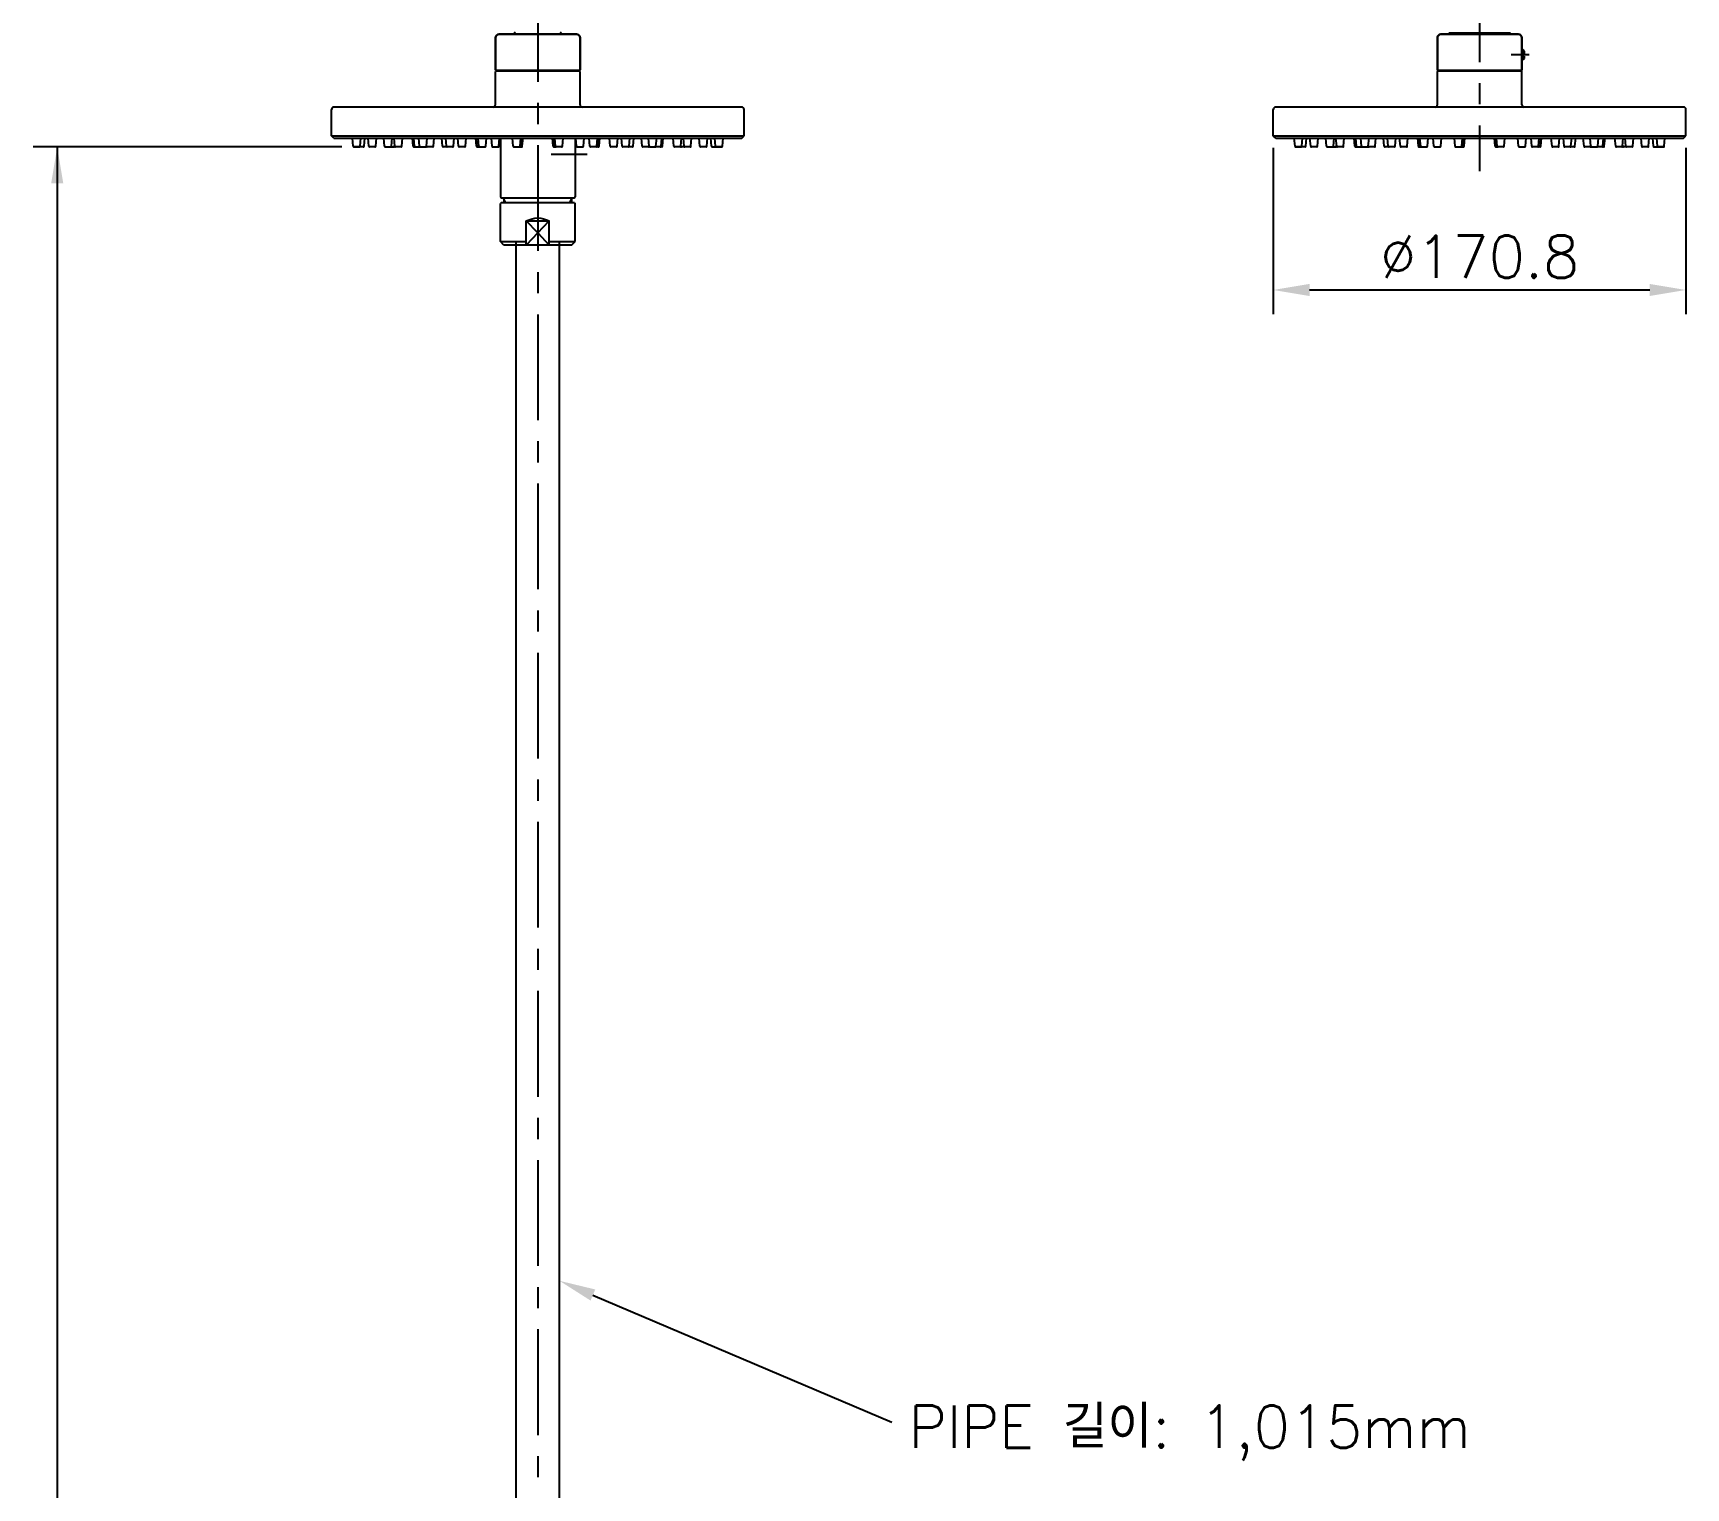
# Model space of a CAD drawing. Extents: x 11840 to 12260, y 2054 to 2648.
# Drawn here: x 11954 to 12090.8, y 2325.7 to 2446.1 of the extents above; entities that cross this region are included whole.
import ezdxf

# ---------------------------------------------------------------- set-up
doc = ezdxf.new("R2010")
doc.units = 0
doc.header["$LTSCALE"] = 7
doc.header["$MEASUREMENT"] = 0
doc.linetypes.add('CENTER', pattern=[2, 1.25, -0.25, 0.25, -0.25])
doc.layers.get('0').update_dxf_attribs({"color": 2, "linetype": 'CONTINUOUS'})
for name, color, linetype in [('CENTER', 1, 'CENTER'), ('CL', 1, 'CENTER'), ('D', 2, 'CONTINUOUS'), ('DWG', 7, 'CONTINUOUS'), ('细实线', 4, 'CONTINUOUS')]:
    doc.layers.add(name, color=color, linetype=linetype)
doc.layers.add('粗实线', color=7, linetype='CONTINUOUS', lineweight=30)
doc.styles.add('GHS', font='ROMANS.shx', dxfattribs={"bigfont": 'GHS.shx'})

msp = doc.modelspace()

# ---------------------------------------------------------------- linework, layer by layer
at = {"color": 7, "linetype": 'Continuous'}
for p, q in [((11992.24887990979, 2440.209691924772), (11992.24887990979, 2442.949691924772)), ((11992.30887990979, 2443.009691924772), (11999.18887990979, 2443.009691924772)), ((11992.74887990979, 2443.009691924772), (11992.74887990979, 2443.035827671226)), ((11998.74887990979, 2443.009691924772), (11998.74887990979, 2443.035827671226)), ((11999.24887990979, 2440.209691924772), (11999.24887990979, 2442.949691924772)), ((12070.22216157075, 2440.209691924772), (12070.22216157075, 2442.949691924771)), ((12070.28216157075, 2443.009691924772), (12077.16216157075, 2443.009691924772)), ((12070.72216157075, 2443.009691924772), (12070.72216157075, 2443.035827671225)), ((12076.72216157075, 2443.009691924772), (12076.72216157075, 2443.035827671225)), ((12077.22216157075, 2440.209691924772), (12077.22216157075, 2442.949691924771)), ((12012.62887990979, 2440.009691924772), (11978.86887990979, 2440.009691924772)), ((12090.60216157075, 2440.009691924772), (12056.84216157075, 2440.009691924772)), ((11978.66887990979, 2437.629691924772), (11978.66887990979, 2439.809691924772)), ((12012.82887990979, 2437.629691924772), (12012.82887990979, 2439.809691924772)), ((12056.64216157075, 2437.629691924772), (12056.64216157075, 2439.809691924772)), ((12090.80216157075, 2437.629691924772), (12090.80216157075, 2439.809691924772)), ((11978.66887990979, 2437.629691924772), (12012.82887990979, 2437.629691924772)), ((11978.86887990979, 2437.429691924773), (11978.66887990979, 2437.629691924772)), ((11978.86887990979, 2437.429691924773), (12012.62887990979, 2437.429691924765)), ((11980.46408809835, 2436.764462580212), (11980.40588807205, 2437.429691924772)), ((11981.03367172123, 2436.764462580212), (11981.09187174753, 2437.429691924772)), ((11981.36145770996, 2436.764462578172), (11981.41965773643, 2437.429691924772)), ((11981.76090623486, 2436.764462566132), (11981.70270620733, 2437.429691924772)), ((11982.33048985528, 2436.764462566132), (11982.3886898828, 2437.429691924771)), ((11983.0710273314, 2436.764462576652), (11983.01282730479, 2437.429691924771)), ((11983.64061095365, 2436.764462576652), (11983.69881098026, 2437.429691924771)), ((11983.91559394295, 2436.764462567812), (11983.85739391557, 2437.429691924771)), ((11984.48517756368, 2436.764462567812), (11984.54337759104, 2437.429691924771)), ((11985.42712901046, 2436.764462493532), (11985.36892897659, 2437.429691924771)), ((11985.54717134848, 2436.764462536072), (11985.48897131832, 2437.429691924771)), ((11985.96408809835, 2436.764462580212), (11985.90588807205, 2437.429691924771)), ((11986.53367172123, 2436.764462580212), (11986.59187174753, 2437.429691924771)), ((11987.10659182286, 2436.764462570832), (11987.16479184997, 2437.42969192477)), ((11987.85457024538, 2436.764462469112), (11987.79637020936, 2437.42969192477)), ((11988.1866658932, 2436.764462528093), (11988.12846586234, 2437.42969192477)), ((11988.75624950696, 2436.764462528093), (11988.81444953781, 2437.42969192477)), ((11989.18557022766, 2436.764462577133), (11989.12737020109, 2437.42969192477)), ((11989.75515385, 2436.764462577133), (11989.81335387657, 2437.42969192477)), ((11990.6805452173, 2436.764462310492), (11990.6223451674, 2437.42969192477)), ((11990.71408811494, 2436.764462389512), (11990.65588807196, 2437.42969192477)), ((11990.86789402697, 2436.764462506632), (11990.80969399425, 2437.42969192477)), ((11991.437477637, 2436.764462506632), (11991.49567766973, 2437.42969192477)), ((11991.96408809835, 2436.764462580212), (11991.90588807205, 2437.42969192477)), ((11992.53367172123, 2436.764462580212), (11992.59187174753, 2437.429691924769)), ((11993.71408811494, 2436.764462389512), (11993.65588807196, 2437.429691924769)), ((11994.28367170446, 2436.764462389512), (11994.34187174743, 2437.429691924769)), ((11994.35134789756, 2436.764462232471), (11994.40954795427, 2437.429691924769)), ((11994.38401399872, 2436.764462184772), (11994.4422140596, 2437.429691924769)), ((11994.40209428286, 2436.764462174112), (11994.46029434468, 2437.429691924769)), ((11994.46574473561, 2436.764462162792), (11994.52394479842, 2437.429691924769)), ((11997.03201508664, 2436.764462130212), (11996.97381502098, 2437.429691924769)), ((11997.09566554006, 2436.764462133832), (11997.03746547471, 2437.429691924769)), ((11997.11374582508, 2436.764462134672), (11997.0555457598, 2437.429691924769)), ((11997.1464119296, 2436.764462143972), (11997.08821186514, 2437.429691924769)), ((11997.2140881269, 2436.764462252812), (11997.15588807196, 2437.429691924769)), ((11997.7836716925, 2436.764462252812), (11997.84187174743, 2437.429691924769)), ((11998.96408809835, 2436.764462580212), (11998.90588807205, 2437.429691924769)), ((11999.53367172123, 2436.764462580212), (11999.59187174753, 2437.429691924768)), ((12000.06028219012, 2436.764462418592), (12000.00208214968, 2437.429691924768)), ((12000.62986578471, 2436.764462418592), (12000.68806582516, 2437.429691924768)), ((12000.7836716925, 2436.764462252812), (12000.84187174743, 2437.429691924768)), ((12000.81721459088, 2436.764462181952), (12000.87541465201, 2437.429691924768)), ((12001.74260597144, 2436.764462553971), (12001.68440594284, 2437.429691924768)), ((12002.31218958973, 2436.764462553971), (12002.37038961831, 2437.429691924767)), ((12002.74151031894, 2436.764462453952), (12002.68331028159, 2437.429691924768)), ((12003.31109391974, 2436.764462453952), (12003.36929395708, 2437.429691924767)), ((12003.64318956204, 2436.764462331992), (12003.70138961006, 2437.429691924767)), ((12004.39116799898, 2436.764462542992), (12004.33296796944, 2437.429691924767)), ((12004.96408809835, 2436.764462580212), (12004.90588807205, 2437.429691924767)), ((12005.53367172123, 2436.764462580212), (12005.59187174753, 2437.429691924767)), ((12005.95058846498, 2436.764462468052), (12006.00878850108, 2437.429691924767)), ((12006.07063079936, 2436.764462383952), (12006.12883084282, 2437.429691924767)), ((12007.0125822584, 2436.764462537492), (12006.95438222836, 2437.429691924767)), ((12007.5821658738, 2436.764462537492), (12007.64036590383, 2437.429691924766)), ((12007.8571488666, 2436.764462566932), (12007.79894883914, 2437.429691924766)), ((12008.42673248716, 2436.764462566932), (12008.48493251462, 2437.429691924766)), ((12009.1672699671, 2436.764462532273), (12009.1090699366, 2437.429691924766)), ((12009.7368535816, 2436.764462532273), (12009.79505361208, 2437.429691924766)), ((12010.1363021111, 2436.764462559292), (12010.07810208297, 2437.429691924766)), ((12010.46408809835, 2436.764462580212), (12010.40588807205, 2437.429691924766)), ((12011.03367172123, 2436.764462580212), (12011.09187174753, 2437.429691924766)), ((12012.62887990979, 2437.429691924773), (12012.82887990979, 2437.629691924772)), ((12056.84216157075, 2437.429691924772), (12056.64216157075, 2437.629691924772)), ((12056.64216157075, 2437.629691924772), (12090.80216157075, 2437.629691924772)), ((12056.84216157075, 2437.429691924772), (12090.60216157075, 2437.429691924765)), ((12058.43736975931, 2436.764462580212), (12058.37916973301, 2437.429691924771)), ((12059.00695338219, 2436.764462580212), (12059.06515340849, 2437.429691924771)), ((12059.33473937092, 2436.764462578171), (12059.39293939739, 2437.429691924771)), ((12059.73418789582, 2436.764462566131), (12059.67598786829, 2437.429691924771)), ((12060.30377151624, 2436.764462566131), (12060.36197154376, 2437.429691924771)), ((12061.04430899236, 2436.764462576652), (12060.98610896576, 2437.429691924771)), ((12061.61389261462, 2436.764462576652), (12061.67209264122, 2437.429691924771)), ((12061.88887560392, 2436.764462567812), (12061.83067557653, 2437.429691924771)), ((12062.45845922464, 2436.764462567812), (12062.516659252, 2437.429691924771)), ((12063.40041067142, 2436.764462493532), (12063.34221063755, 2437.429691924771)), ((12063.52045300944, 2436.764462536072), (12063.46225297928, 2437.429691924771)), ((12063.93736975931, 2436.764462580212), (12063.87916973301, 2437.429691924771)), ((12064.50695338219, 2436.764462580212), (12064.56515340849, 2437.429691924771)), ((12065.07987348382, 2436.764462570832), (12065.13807351093, 2437.42969192477)), ((12065.82785190634, 2436.764462469112), (12065.76965187032, 2437.42969192477)), ((12066.15994755416, 2436.764462528092), (12066.1017475233, 2437.42969192477)), ((12066.72953116792, 2436.764462528092), (12066.78773119877, 2437.42969192477)), ((12067.15885188862, 2436.764462577132), (12067.10065186205, 2437.42969192477)), ((12067.72843551096, 2436.764462577132), (12067.78663553753, 2437.429691924769)), ((12068.65382687826, 2436.764462310492), (12068.59562682836, 2437.429691924769)), ((12068.6873697759, 2436.764462389511), (12068.62916973292, 2437.429691924769)), ((12068.84117568794, 2436.764462506632), (12068.78297565521, 2437.429691924769)), ((12069.41075929796, 2436.764462506632), (12069.46895933069, 2437.429691924769)), ((12069.93736975931, 2436.764462580212), (12069.87916973301, 2437.429691924769)), ((12070.50695338219, 2436.764462580212), (12070.56515340849, 2437.429691924769)), ((12071.6873697759, 2436.764462389511), (12071.62916973292, 2437.429691924769)), ((12072.25695336542, 2436.764462389511), (12072.3151534084, 2437.429691924769)), ((12072.32462955852, 2436.764462232471), (12072.38282961524, 2437.429691924769)), ((12072.35729565968, 2436.764462184771), (12072.41549572056, 2437.429691924769)), ((12072.37537594382, 2436.764462174112), (12072.43357600565, 2437.429691924769)), ((12072.43902639658, 2436.764462162792), (12072.49722645939, 2437.429691924769)), ((12075.0052967476, 2436.764462130212), (12074.94709668194, 2437.429691924769)), ((12075.06894720102, 2436.764462133832), (12075.01074713567, 2437.429691924769)), ((12075.08702748604, 2436.764462134672), (12075.02882742076, 2437.429691924769)), ((12075.11969359056, 2436.764462143971), (12075.0614935261, 2437.429691924768)), ((12075.18736978786, 2436.764462252812), (12075.12916973292, 2437.429691924769)), ((12075.75695335346, 2436.764462252812), (12075.8151534084, 2437.429691924768)), ((12076.93736975931, 2436.764462580212), (12076.87916973301, 2437.429691924768)), ((12077.50695338219, 2436.764462580212), (12077.56515340849, 2437.429691924767)), ((12078.03356385108, 2436.764462418591), (12077.97536381064, 2437.429691924767)), ((12078.60314744568, 2436.764462418591), (12078.66134748612, 2437.429691924767)), ((12078.75695335346, 2436.764462252812), (12078.8151534084, 2437.429691924767)), ((12078.79049625184, 2436.764462181952), (12078.84869631297, 2437.429691924767)), ((12079.7158876324, 2436.764462553971), (12079.6576876038, 2437.429691924767)), ((12080.2854712507, 2436.764462553971), (12080.34367127928, 2437.429691924767)), ((12080.7147919799, 2436.764462453952), (12080.65659194256, 2437.429691924767)), ((12081.2843755807, 2436.764462453952), (12081.34257561804, 2437.429691924767)), ((12081.616471223, 2436.764462331991), (12081.67467127102, 2437.429691924767)), ((12082.36444965994, 2436.764462542992), (12082.3062496304, 2437.429691924767)), ((12082.93736975931, 2436.764462580212), (12082.87916973301, 2437.429691924767)), ((12083.50695338219, 2436.764462580212), (12083.56515340849, 2437.429691924767)), ((12083.92387012594, 2436.764462468052), (12083.98207016204, 2437.429691924767)), ((12084.04391246032, 2436.764462383951), (12084.10211250378, 2437.429691924767)), ((12084.98586391936, 2436.764462537491), (12084.92766388932, 2437.429691924767)), ((12085.55544753476, 2436.764462537491), (12085.61364756479, 2437.429691924766)), ((12085.83043052756, 2436.764462566932), (12085.7722305001, 2437.429691924766)), ((12086.40001414812, 2436.764462566932), (12086.45821417558, 2437.429691924766)), ((12087.14055162806, 2436.764462532272), (12087.08235159756, 2437.429691924766)), ((12087.71013524256, 2436.764462532272), (12087.76833527304, 2437.429691924765)), ((12088.10958377206, 2436.764462559292), (12088.05138374393, 2437.429691924765)), ((12088.43736975931, 2436.764462580212), (12088.37916973301, 2437.429691924765)), ((12089.00695338219, 2436.764462580212), (12089.06515340849, 2437.429691924765)), ((12090.60216157075, 2437.429691924772), (12090.80216157075, 2437.629691924772)), ((11981.30171484936, 2436.709691924772), (11980.52385978014, 2436.709691924772)), ((11980.52385978004, 2436.709691924772), (11980.97390003935, 2436.709691924772)), ((11982.27070024096, 2436.709691924772), (11981.82069584916, 2436.709691924772)), ((11983.13080174432, 2436.709691924772), (11983.8386773997, 2436.709691924772)), ((11983.89841680208, 2436.764462540872), (11983.9070053737, 2436.862630363632)), ((11984.42538560228, 2436.709691924772), (11983.97549211758, 2436.709691924772)), ((11985.48738274066, 2436.709691924772), (11986.01048362748, 2436.709691924772)), ((11986.02385978023, 2436.709691924772), (11986.47390003935, 2436.709691924772)), ((11987.0468496967, 2436.709691924772), (11986.59685908614, 2436.709691924772)), ((11988.69649229208, 2436.709691924772), (11987.91482170476, 2436.709691924772)), ((11989.69536553156, 2436.709691924772), (11989.24540119202, 2436.709691924772)), ((11990.74056395746, 2436.709691924772), (11991.37769546158, 2436.709691924772)), ((11992.02385978023, 2436.709691924772), (11992.47390003935, 2436.709691924772)), ((11992.52435503435, 2436.731178183032), (11992.52406827945, 2436.731157448013)), ((11993.77385978014, 2436.709691924772), (11994.40588110176, 2436.709691924772)), ((11997.17519710278, 2436.709691924772), (11997.09227990082, 2436.709691924772)), ((11997.7238018717, 2436.709691924772), (11997.18708784226, 2436.709691924772)), ((11999.02385978023, 2436.709691924772), (11999.47390003935, 2436.709691924772)), ((12000.75745419372, 2436.709691924772), (12000.12010411662, 2436.709691924772)), ((12002.25240697244, 2436.709691924772), (12001.80238858872, 2436.709691924772)), ((12003.58345931958, 2436.709691924772), (12002.80178401892, 2436.709691924772)), ((12004.9010128504, 2436.709691924772), (12004.45090676394, 2436.709691924772)), ((12005.02385978023, 2436.709691924772), (12005.47390003935, 2436.709691924772)), ((12006.0107972477, 2436.709691924772), (12005.48727619192, 2436.709691924772)), ((12007.52239419566, 2436.709691924772), (12007.07251151056, 2436.709691924772)), ((12007.59934302296, 2436.764462476532), (12007.59075444571, 2436.862630363632)), ((12008.36695184306, 2436.709691924772), (12007.65947748684, 2436.709691924772)), ((12009.67705769804, 2436.709691924772), (12009.22707109606, 2436.709691924772)), ((12010.19630885174, 2436.709691924772), (12010.97390003926, 2436.709691924772)), ((12010.97390003935, 2436.709691924772), (12010.52385978023, 2436.709691924772)), ((12059.27499651032, 2436.709691924772), (12058.4971414411, 2436.709691924772)), ((12058.497141441, 2436.709691924772), (12058.94718170031, 2436.709691924772)), ((12060.24398190192, 2436.709691924772), (12059.79397751012, 2436.709691924772)), ((12061.10408340528, 2436.709691924772), (12061.81195906066, 2436.709691924772)), ((12061.87169846304, 2436.764462540871), (12061.88028703466, 2436.862630363632)), ((12062.39866726324, 2436.709691924772), (12061.94877377854, 2436.709691924772)), ((12063.46066440162, 2436.709691924772), (12063.98376528844, 2436.709691924772)), ((12063.99714144119, 2436.709691924772), (12064.44718170031, 2436.709691924772)), ((12065.02013135766, 2436.709691924772), (12064.5701407471, 2436.709691924772)), ((12066.66977395304, 2436.709691924772), (12065.88810336572, 2436.709691924772)), ((12067.66864719252, 2436.709691924772), (12067.21868285298, 2436.709691924772)), ((12068.71384561842, 2436.709691924772), (12069.35097712254, 2436.709691924772)), ((12069.99714144119, 2436.709691924772), (12070.44718170031, 2436.709691924772)), ((12070.49763669531, 2436.731178183031), (12070.49734994041, 2436.731157448012)), ((12071.7471414411, 2436.709691924772), (12072.37916276272, 2436.709691924772)), ((12075.14847876374, 2436.709691924772), (12075.06556156178, 2436.709691924772)), ((12075.69708353266, 2436.709691924772), (12075.16036950322, 2436.709691924772)), ((12076.99714144119, 2436.709691924772), (12077.44718170031, 2436.709691924772)), ((12078.73073585468, 2436.709691924772), (12078.09338577758, 2436.709691924772)), ((12080.2256886334, 2436.709691924772), (12079.77567024968, 2436.709691924772)), ((12081.55674098054, 2436.709691924772), (12080.77506567988, 2436.709691924772)), ((12082.87429451136, 2436.709691924772), (12082.4241884249, 2436.709691924772)), ((12082.99714144119, 2436.709691924772), (12083.44718170031, 2436.709691924772)), ((12083.98407890866, 2436.709691924772), (12083.46055785288, 2436.709691924772)), ((12085.49567585662, 2436.709691924772), (12085.04579317152, 2436.709691924772)), ((12085.57262468392, 2436.764462476532), (12085.56403610668, 2436.862630363632)), ((12086.34023350402, 2436.709691924772), (12085.6327591478, 2436.709691924772)), ((12087.650339359, 2436.709691924772), (12087.20035275702, 2436.709691924772)), ((12088.1695905127, 2436.709691924772), (12088.94718170022, 2436.709691924772)), ((12088.94718170031, 2436.709691924772), (12088.49714144119, 2436.709691924772)), ((11992.70887990979, 2432.089691924788), (11992.64887990979, 2432.029691924788)), ((11992.64887990979, 2428.889691924788), (11992.64887990979, 2432.029691924788)), ((11998.78887990979, 2432.089691924788), (11992.70887990979, 2432.089691924788)), ((11998.78887990979, 2432.089691924788), (11998.84887990979, 2432.029691924788)), ((11998.84887990979, 2428.889691924788), (11998.84887990979, 2432.029691924788)), ((11992.94887990979, 2428.589691924788), (11992.64887990979, 2428.889691924787)), ((11992.64887990979, 2428.889691924788), (11994.79625196563, 2428.889691924788)), ((11998.54887990979, 2428.589691924788), (11992.94887990979, 2428.589691924788)), ((11998.54887990979, 2428.589691924788), (11995.74887990979, 2428.589691924788)), ((11996.70150785395, 2428.889691924788), (11998.84887990979, 2428.889691924788)), ((11998.54887990979, 2428.589691924788), (11998.84887990979, 2428.889691924787))]:
    msp.add_line(p, q, dxfattribs=at)
for p, q in [((11979.52385978023, 2436.709691924771), (11953.96212426223, 2436.709691924772)), ((11955.96212426223, 2436.709691924772), (11955.96212426223, 2148.074099307911))]:
    msp.add_line(p, q)
at = {"lineweight": -3, "ltscale": 2}
for p, q in [((11993.08887990979, 2432.089691924786), (11992.94887990979, 2432.389691924785)), ((11998.40887990979, 2432.089691924786), (11998.54887990979, 2432.389691924785))]:
    msp.add_line(p, q, dxfattribs=at)
at = {"ltscale": 0.5}
msp.add_lwpolyline([(12000.30954386776, 2341.694141958583), (12025.07254363116, 2331.16167679228)], dxfattribs=at)
at = {"color": 7, "linetype": 'Continuous'}
for centre, radius, start, end in [((11995.74887991005, 2444.55787739334), 2.500000000244, 138.3335215782154, 143.7592027420924), ((11995.74887991005, 2444.55787739334), 2.500000000244, 36.24079725790764, 41.66647842178463), ((11992.30887990979, 2442.949691924772), 0.06, 90, 180), ((11999.18887990979, 2442.949691924772), 0.06, 0, 90), ((12070.28216157075, 2442.949691924771), 0.06, 90, 180), ((12077.16216157075, 2442.949691924771), 0.06, 0, 90), ((11978.86887990979, 2439.809691924772), 0.2, 90, 180), ((11992.04887990979, 2440.209691924772), 0.2, 270, 0), ((11999.44887990979, 2440.209691924772), 0.2, 180, 270), ((12012.62887990979, 2439.809691924772), 0.2, 0, 90), ((12056.84216157075, 2439.809691924772), 0.2, 90, 180), ((12070.02216157075, 2440.209691924772), 0.2, 270, 0), ((12077.42216157075, 2440.209691924772), 0.2, 180, 270), ((12090.60216157075, 2439.809691924772), 0.2, 0, 90), ((11980.52385978023, 2436.769691924772), 0.06, 184.9999999987174, 269.9999998204803), ((11980.97390003935, 2436.769691924772), 0.06, 270.0000001794675, 355.0000000012826), ((11981.30168602826, 2436.769691924773), 0.06, 270, 354.9999980387975), ((11981.8206779155, 2436.769691924773), 0.06, 185.0000134977001, 270), ((11982.27071817462, 2436.769691924773), 0.06, 270, 354.9999865022999), ((11983.13079901298, 2436.769691924773), 0.06, 185.0000034186968, 270), ((11983.5808392721, 2436.769691924773), 0.06, 270, 354.9999965813032), ((11983.83864512364, 2436.769691924773), 0.06, 270, 354.9999622786951), ((11983.97536562376, 2436.769691924773), 0.06, 185.0000118867031, 270), ((11984.42540588288, 2436.769691924773), 0.06, 270, 354.9999881132969), ((11985.48690068476, 2436.769691924773), 0.06, 185.000083085994, 270), ((11985.6069430265, 2436.769691924773), 0.06, 185.0000423163106, 270), ((11986.02385978023, 2436.769691924772), 0.06, 184.9999999987174, 269.9999998204803), ((11986.47390003935, 2436.769691924772), 0.06, 270.0000001794675, 355.0000000012826), ((11986.59677988268, 2436.769691924773), 0.06, 185.0000089976886, 270), ((11987.0468201418, 2436.769691924773), 0.06, 270, 354.9999910023114), ((11987.91434191754, 2436.769691924773), 0.06, 185.000106508491, 270), ((11988.24643757052, 2436.769691924773), 0.06, 185.0000499745146, 270), ((11988.69647782964, 2436.769691924773), 0.06, 270, 354.9999500255114), ((11989.24534190926, 2436.769691924773), 0.06, 185.0000029557092, 270), ((11989.69538216838, 2436.769691924773), 0.06, 270, 354.9999970442908), ((11990.74031687558, 2436.769691924773), 0.06, 185.0002585694853, 270), ((11990.77385978014, 2436.769691924773), 0.06, 185.0001828068959, 270), ((11990.92766570244, 2436.769691924773), 0.06, 185.0000705452919, 270), ((11991.37770596156, 2436.769691924773), 0.06, 270, 354.9999294547081), ((11992.02385978023, 2436.769691924772), 0.06, 184.9999999987174, 270), ((11992.47390003935, 2436.769691924772), 0.06, 270, 355.0000000000276), ((11993.77385978014, 2436.769691924773), 0.06, 185.0001828068959, 270), ((11994.22390003926, 2436.769691924773), 0.06, 270, 354.9998171931041), ((11994.2915762461, 2436.769691924773), 0.06, 270, 354.9996666343067), ((11994.32424235142, 2436.769691924773), 0.06, 270, 354.9996209137923), ((11994.34232263652, 2436.769691924773), 0.06, 270, 354.9996106840038), ((11994.40597309026, 2436.769691924773), 0.06, 270, 354.9995998497037), ((11997.09178672916, 2436.769691924773), 0.06, 185.0004313888068, 270), ((11997.1554371829, 2436.769691924773), 0.06, 185.0004279145035, 270), ((11997.17351746798, 2436.769691924773), 0.06, 185.0004271127028, 270), ((11997.20618357332, 2436.769691924773), 0.06, 185.0004182045883, 270), ((11997.27385978014, 2436.769691924773), 0.06, 185.0003138500946, 270), ((11997.72390003926, 2436.769691924773), 0.06, 270, 354.9996861499053), ((11999.02385978023, 2436.769691924772), 0.06, 184.9999999987174, 270), ((11999.47390003935, 2436.769691924772), 0.06, 270, 355.0000000000276), ((12000.12005385786, 2436.769691924773), 0.06, 185.0001549285111, 270), ((12000.57009411698, 2436.769691924773), 0.06, 270, 354.9998450714889), ((12000.72390003926, 2436.769691924773), 0.06, 270, 354.9996861499053), ((12000.75744294382, 2436.769691924773), 0.06, 270, 354.9996181996975), ((12001.80237765102, 2436.769691924773), 0.06, 185.0000251511019, 270), ((12002.25241791014, 2436.769691924773), 0.06, 270, 354.9999748488981), ((12002.80128198978, 2436.769691924773), 0.06, 185.0001210397164, 270), ((12003.2513222489, 2436.769691924773), 0.06, 270, 354.9998789603095), ((12003.58341790188, 2436.769691924773), 0.06, 270, 354.9997620509898), ((12004.45093967762, 2436.769691924773), 0.06, 185.0000356876012, 270), ((12004.90097993674, 2436.769691924773), 0.06, 270, 354.9999643123987), ((12005.02385978023, 2436.769691924772), 0.06, 184.9999999987174, 269.9999998204803), ((12005.47390003935, 2436.769691924772), 0.06, 270.0000001794675, 355.0000000012826), ((12005.8908167929, 2436.769691924773), 0.06, 270, 354.9998924858892), ((12006.01085913464, 2436.769691924773), 0.06, 270, 354.99981186331), ((12007.07235393654, 2436.769691924773), 0.06, 185.0000409559006, 270), ((12007.52239419566, 2436.769691924773), 0.06, 270, 354.9999590440994), ((12007.65911469578, 2436.769691924773), 0.06, 185.0000993987956, 270), ((12007.91692054732, 2436.769691924773), 0.06, 185.0000127368857, 270), ((12008.36696080644, 2436.769691924773), 0.06, 270, 354.9999872631143), ((12009.22704164478, 2436.769691924773), 0.06, 185.0000459594922, 270), ((12009.6770819039, 2436.769691924773), 0.06, 270, 354.9999540405078), ((12010.19607379116, 2436.769691924773), 0.06, 185.000020057307, 270), ((12010.52385978023, 2436.769691924772), 0.06, 184.9999999987174, 269.9999998204803), ((12010.97390003935, 2436.769691924772), 0.06, 270.0000001794675, 355.0000000012826), ((12058.49714144119, 2436.769691924771), 0.06, 184.9999999987174, 269.9999998204803), ((12058.94718170031, 2436.769691924771), 0.06, 270.0000001794675, 355.0000000012826), ((12059.27496768922, 2436.769691924772), 0.06, 270, 354.9999980387975), ((12059.79395957646, 2436.769691924772), 0.06, 185.0000134977001, 270), ((12060.24399983558, 2436.769691924772), 0.06, 270, 354.9999865022999), ((12061.10408067394, 2436.769691924772), 0.06, 185.0000034186968, 270), ((12061.55412093306, 2436.769691924772), 0.06, 270, 354.9999965813032), ((12061.8119267846, 2436.769691924772), 0.06, 270, 354.9999622786951), ((12061.94864728472, 2436.769691924772), 0.06, 185.0000118867031, 270), ((12062.39868754384, 2436.769691924772), 0.06, 270, 354.9999881132969), ((12063.46018234572, 2436.769691924772), 0.06, 185.000083085994, 270), ((12063.58022468746, 2436.769691924772), 0.06, 185.0000423163106, 270), ((12063.99714144119, 2436.769691924771), 0.06, 184.9999999987174, 269.9999998204803), ((12064.44718170031, 2436.769691924771), 0.06, 270.0000001794675, 355.0000000012826), ((12064.57006154364, 2436.769691924772), 0.06, 185.0000089976886, 270), ((12065.02010180276, 2436.769691924772), 0.06, 270, 354.9999910023114), ((12065.8876235785, 2436.769691924772), 0.06, 185.000106508491, 270), ((12066.21971923148, 2436.769691924772), 0.06, 185.0000499745146, 270), ((12066.6697594906, 2436.769691924772), 0.06, 270, 354.9999500255114), ((12067.21862357022, 2436.769691924772), 0.06, 185.0000029557092, 270), ((12067.66866382934, 2436.769691924772), 0.06, 270, 354.9999970442908), ((12068.71359853654, 2436.769691924772), 0.06, 185.0002585694853, 270), ((12068.7471414411, 2436.769691924772), 0.06, 185.0001828068959, 270), ((12068.9009473634, 2436.769691924772), 0.06, 185.0000705452919, 270), ((12069.35098762252, 2436.769691924772), 0.06, 270, 354.9999294547081), ((12069.99714144119, 2436.769691924771), 0.06, 184.9999999987174, 270), ((12070.44718170031, 2436.769691924771), 0.06, 270, 355.0000000000276), ((12071.7471414411, 2436.769691924772), 0.06, 185.0001828068959, 270), ((12072.19718170022, 2436.769691924772), 0.06, 270, 354.9998171931041), ((12072.26485790706, 2436.769691924772), 0.06, 270, 354.9996666343067), ((12072.29752401238, 2436.769691924772), 0.06, 270, 354.9996209137923), ((12072.31560429748, 2436.769691924772), 0.06, 270, 354.9996106840038), ((12072.37925475122, 2436.769691924772), 0.06, 270, 354.9995998497037), ((12075.06506839012, 2436.769691924772), 0.06, 185.0004313888068, 270), ((12075.12871884386, 2436.769691924772), 0.06, 185.0004279145035, 270), ((12075.14679912894, 2436.769691924772), 0.06, 185.0004271127028, 270), ((12075.17946523428, 2436.769691924772), 0.06, 185.0004182045883, 270), ((12075.2471414411, 2436.769691924772), 0.06, 185.0003138500946, 270), ((12075.69718170022, 2436.769691924772), 0.06, 270, 354.9996861499053), ((12076.99714144119, 2436.769691924771), 0.06, 184.9999999987174, 270), ((12077.44718170031, 2436.769691924771), 0.06, 270, 355.0000000000276), ((12078.09333551882, 2436.769691924772), 0.06, 185.0001549285111, 270), ((12078.54337577794, 2436.769691924772), 0.06, 270, 354.9998450714889), ((12078.69718170022, 2436.769691924772), 0.06, 270, 354.9996861499053), ((12078.73072460478, 2436.769691924772), 0.06, 270, 354.9996181996975), ((12079.77565931198, 2436.769691924772), 0.06, 185.0000251511019, 270), ((12080.2256995711, 2436.769691924772), 0.06, 270, 354.9999748488981), ((12080.77456365074, 2436.769691924772), 0.06, 185.0001210397164, 270), ((12081.22460390986, 2436.769691924772), 0.06, 270, 354.9998789603095), ((12081.55669956284, 2436.769691924772), 0.06, 270, 354.9997620509898), ((12082.42422133858, 2436.769691924772), 0.06, 185.0000356876012, 270), ((12082.8742615977, 2436.769691924772), 0.06, 270, 354.9999643123987), ((12082.99714144119, 2436.769691924771), 0.06, 184.9999999987174, 269.9999998204803), ((12083.44718170031, 2436.769691924771), 0.06, 270.0000001794675, 355.0000000012826), ((12083.86409845386, 2436.769691924772), 0.06, 270, 354.9998924858892), ((12083.9841407956, 2436.769691924772), 0.06, 270, 354.99981186331), ((12085.0456355975, 2436.769691924772), 0.06, 185.0000409559006, 270), ((12085.49567585662, 2436.769691924772), 0.06, 270, 354.9999590440994), ((12085.63239635674, 2436.769691924772), 0.06, 185.0000993987956, 270), ((12085.89020220828, 2436.769691924772), 0.06, 185.0000127368857, 270), ((12086.3402424674, 2436.769691924772), 0.06, 270, 354.9999872631143), ((12087.20032330574, 2436.769691924772), 0.06, 185.0000459594922, 270), ((12087.65036356486, 2436.769691924772), 0.06, 270, 354.9999540405078), ((12088.16935545212, 2436.769691924772), 0.06, 185.000020057307, 270), ((12088.49714144119, 2436.769691924771), 0.06, 184.9999999987174, 269.9999998204803), ((12088.94718170031, 2436.769691924771), 0.06, 270.0000001794675, 355.0000000012826)]:
    msp.add_arc(centre, radius, start, end, dxfattribs=at)
msp.add_solid([(11955.46212426223, 2433.709691924772), (11956.46212426223, 2433.709691924772), (11955.96212426223, 2436.709691924772)])
at = {"ltscale": 0.5}
msp.add_solid([(12000.11384465757, 2341.234031298923), (11997.5488799098, 2342.868337219695), (12000.50524307794, 2342.154252618243)], dxfattribs=at)
at = {"layer": 'CENTER', "color": 1, "ltscale": 0.5}
msp.add_line((12077.82216157076, 2444.335827671225), (12076.32216157075, 2444.335827671225), dxfattribs=at)
at = {"layer": 'CL'}
for p, q in [((11995.7488799098, 2464.855291924776), (11995.74887990978, 2226.857173494103)), ((12073.72216157076, 2452.489691924776), (12073.72216157075, 2434.709691924772)), ((11999.84887990954, 2436.089691924786), (11996.84887990954, 2436.089691924786))]:
    msp.add_line(p, q, dxfattribs=at)
at = {"layer": 'D'}
for p, q in [((11999.14849609983, 2436.720682803963), (11999.14215051277, 2436.709691924772)), ((11999.14849609983, 2436.720682803963), (11999.14215051277, 2436.709691924772)), ((12056.64216157074, 2436.629691924772), (12056.64216157074, 2422.873730716614)), ((12090.80216157074, 2436.629691924772), (12090.80216157074, 2422.873730716614)), ((12059.64216157074, 2424.873730716614), (12087.80216157074, 2424.873730716614))]:
    msp.add_line(p, q, dxfattribs=at)
at = {"layer": 'D', "color": 0}
for p, q in [((11994.79625196563, 2430.589691924788), (11996.70150785395, 2430.589691924787)), ((11994.79625196563, 2428.589691924788), (11994.79625196563, 2430.589691924788)), ((11996.70150785395, 2428.589691924788), (11996.70150785395, 2430.589691924787))]:
    msp.add_line(p, q, dxfattribs=at)
at = {"layer": 'D', "color": 2}
for q in [(11994.79625196563, 2430.589691924788), (11996.70150785395, 2430.589691924788), (11994.79625196563, 2428.589691924788), (11996.70150785395, 2428.589691924788)]:
    msp.add_line((11995.74887990979, 2429.589691924788), q, dxfattribs=at)
at = {"layer": 'D', "color": 0}
msp.add_spline([(11994.79625196563, 2430.589691924788), (11995.74887990979, 2430.849499545923), (11996.70150785395, 2430.589691924788)], degree=3, dxfattribs=at)
at = {"layer": 'D'}
for points in [[(12059.64216157074, 2425.373730716614), (12059.64216157074, 2424.373730716614), (12056.64216157074, 2424.873730716614)], [(12087.80216157074, 2425.373730716614), (12087.80216157074, 2424.373730716614), (12090.80216157074, 2424.873730716614)]]:
    msp.add_solid(points, dxfattribs=at)
at = {"layer": 'DWG', "color": 0}
for p, q in [((11992.64887990954, 2437.42969192477), (11992.64887990954, 2432.589691924787)), ((11998.84887990954, 2437.429691924768), (11998.84887990954, 2432.589691924787))]:
    msp.add_line(p, q, dxfattribs=at)
at = {"layer": 'DWG', "lineweight": -3}
for p, q in [((11992.74887990954, 2432.489691924788), (11998.74887990954, 2432.489691924787)), ((11992.94887990979, 2432.489691924788), (11992.94887990979, 2432.089691924788)), ((11998.54887990979, 2432.489691924787), (11998.54887990979, 2432.089691924788))]:
    msp.add_line(p, q, dxfattribs=at)
at = {"layer": 'DWG'}
for p, q in [((11993.94887990979, 2256.881480388823), (11993.94887990979, 2428.855291924788)), ((11997.54887990979, 2256.881382514602), (11997.5488799098, 2428.855291924788))]:
    msp.add_line(p, q, dxfattribs=at)
for centre, start, end in [((11992.74887990954, 2432.589691924787), 180.000000000041, 269.9999999999957), ((11998.74887990954, 2432.589691924787), 269.9999999999956, 359.9999999999795)]:
    msp.add_arc(centre, 0.1, start, end, dxfattribs=at)
at = {"layer": '粗实线', "color": 0}
for p, q in [((11992.2488799098, 2445.735827671225), (11992.2488799098, 2443.135827671225)), ((11998.9488799098, 2446.035827671226), (11992.54887990979, 2446.035827671226)), ((11999.2488799098, 2445.735827671225), (11999.2488799098, 2443.135827671225)), ((12070.22216157076, 2445.735827671225), (12070.22216157076, 2443.135827671224)), ((12076.92216157076, 2446.035827671225), (12070.52216157076, 2446.035827671225)), ((12071.17216157076, 2446.135827671224), (12071.17216157076, 2446.035827671225)), ((12071.17216157076, 2446.135827671224), (12071.17216157076, 2446.035827671225)), ((12071.17216157076, 2446.135827671224), (12071.17216157076, 2446.035827671225)), ((12071.17216157076, 2446.135827671224), (12076.27216157076, 2446.135827671224)), ((12071.56216157076, 2446.035827671225), (12071.67102878583, 2446.035827671225)), ((12075.88216157076, 2446.035827671225), (12075.77329435569, 2446.035827671225)), ((12076.27216157076, 2446.135827671224), (12076.27216157076, 2446.035827671225)), ((12076.27216157076, 2446.135827671224), (12076.27216157076, 2446.035827671225)), ((12076.27216157076, 2446.135827671224), (12076.27216157076, 2446.035827671225)), ((12077.22216157076, 2445.735827671225), (12077.22216157076, 2443.135827671224)), ((12077.42216157076, 2444.635827671224), (12077.32216157076, 2444.735827671225)), ((12077.42216157076, 2444.035827671225), (12077.32216157076, 2443.935827671226)), ((12077.42216157076, 2444.635827671224), (12077.42216157076, 2444.435827671226)), ((12077.42216157076, 2444.235827671225), (12077.42216157076, 2444.035827671225)), ((11999.14887990979, 2443.035827671226), (11992.3488799098, 2443.035827671226)), ((12077.12216157075, 2443.035827671225), (12070.32216157076, 2443.035827671225))]:
    msp.add_line(p, q, dxfattribs=at)
at = {"layer": '粗实线', "color": 0, "linetype": 'Continuous'}
for p, q in [((12077.32216157076, 2444.735827671225), (12077.22216157076, 2444.735827671225)), ((12077.28741453571, 2444.435827671226), (12077.28741453571, 2444.235827671225)), ((12077.42216157076, 2444.435827671226), (12077.28741453571, 2444.435827671226)), ((12077.42216157076, 2444.235827671225), (12077.28741453571, 2444.235827671225)), ((12077.32216157076, 2444.735827671225), (12077.32216157076, 2444.435827671226)), ((12077.32216157076, 2444.235827671225), (12077.32216157076, 2443.935827671226)), ((12077.32216157076, 2443.935827671226), (12077.22216157076, 2443.935827671226))]:
    msp.add_line(p, q, dxfattribs=at)
at = {"layer": '粗实线', "color": 0}
for centre, radius, start, end in [((11992.54887990979, 2445.735827671225), 0.3, 90, 180), ((11998.9488799098, 2445.735827671225), 0.3, 0, 90), ((12070.52216157076, 2445.735827671225), 0.3, 90, 180), ((12076.92216157076, 2445.735827671225), 0.3, 0, 90), ((11992.3488799098, 2443.135827671225), 0.1, 180, 270), ((11999.14887990979, 2443.135827671225), 0.1, 270, 0), ((12070.32216157076, 2443.135827671224), 0.1, 180, 270), ((12077.12216157075, 2443.135827671224), 0.1, 270, 0)]:
    msp.add_arc(centre, radius, start, end, dxfattribs=at)
at = {"layer": '细实线', "color": 2}
for p, q in [((12077.40216157076, 2444.655827671225), (12077.22216157076, 2444.655827671225)), ((12077.40216157076, 2444.015827671225), (12077.22216157076, 2444.015827671225))]:
    msp.add_line(p, q, dxfattribs=at)

# ---------------------------------------------------------------- texts
at = {"ltscale": 0.5, "style": 'GHS'}
msp.add_text('PIPE 길이: 1,015mm', height=3.5, dxfattribs=at).set_placement((12026.45968673087, 2329.053882692919))
at = {"layer": 'D', "insert": (12073.72216157074, 2427.623730716614), "char_height": 3.5, "attachment_point": 5, "style": 'GHS'}
msp.add_mtext('\\A1;%%C170.8', dxfattribs=at)

doc.saveas('drawing.dxf')
